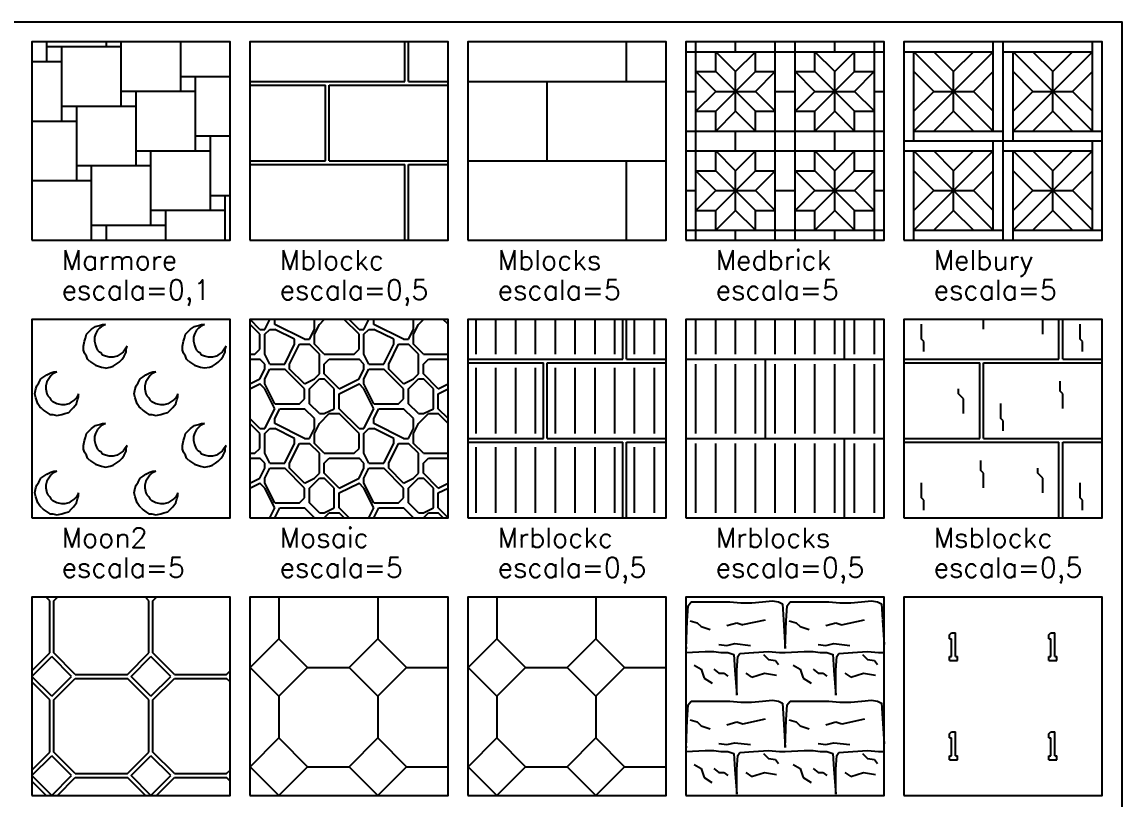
# Model space of a CAD drawing. Header units: inches. Extents: x -1 to 462, y -162 to 137.
# Drawn here: x 43.5 to 99, y -60.2 to -21 of the extents above; entities that cross this region are included whole.
import ezdxf

# ---------------------------------------------------------------- set-up
doc = ezdxf.new("R2010")
doc.units = ezdxf.units.IN
doc.header["$MEASUREMENT"] = 0
doc.layers.add('FORMATO', color=7, linetype='Continuous', plot=False)
for name, color, linetype in [('HATCH', 7, 'Continuous'), ('RECTANGLE', 7, 'Continuous'), ('TEXT', 5, 'Continuous')]:
    doc.layers.add(name, color=color, linetype=linetype)
doc.styles.add('nr', font='simplex.shx')

msp = doc.modelspace()

# ---------------------------------------------------------------- hatches: boundary and pattern name
at = {"layer": 'HATCH'}
h = msp.add_hatch(dxfattribs=at)
h.set_pattern_fill('MARMORE', color=256, scale=0.1, style=0, pattern_type=2)
h.set_pattern_definition([(0, (44, -32), (0, 12.75), [3.75, -9]), (0, (47, -31.25), (0, 12.75), [3.75, -9]), (0, (50, -30.5), (0, 12.75), [3.75, -9]), (0, (53, -29.75), (0, 12.75), [3.75, -9]), (0, (56, -29), (0, 12.75), [3.75, -9]), (0, (43.25, -29), (0, 12.75), [3.75, -9]), (0, (46.25, -28.25), (0, 12.75), [3.75, -9]), (0, (49.25, -27.5), (0, 12.75), [3.75, -9]), (0, (49.25, -27.5), (0, 12.75), [3.75, -9]), (0, (52.25, -26.75), (0, 12.75), [3.75, -9]), (0, (55.25, -26), (0, 12.75), [3.75, -9]), (0, (41.75, -23), (0, 12.75), [3.75, -9]), (0, (44.75, -22.25), (0, 12.75), [3.75, -9]), (0, (47.75, -21.5), (0, 12.75), [3.75, -9]), (0, (50.75, -20.75), (0, 12.75), [3.75, -9]), (0, (53.75, -20), (0, 12.75), [3.75, -9]), (0, (55.25, -26), (0, 12.75), [3.75, -9]), (0, (45.5, -25.25), (0, 12.75), [3.75, -9]), (0, (48.5, -24.5), (0, 12.75), [3.75, -9]), (0, (51.5, -23.75), (0, 12.75), [3.75, -9]), (90, (47, -32), (-12.75, 8e-16), [3.75, -9]), (90, (46.25, -29), (-12.75, 8e-16), [3.75, -9]), (90, (45.5, -26), (-12.75, 8e-16), [3.75, -9]), (90, (44.75, -23), (-12.75, 8e-16), [3.75, -9]), (90, (44, -20), (-12.75, 8e-16), [3.75, -9]), (90, (47, -32), (-12.75, 8e-16), [3.75, -9]), (90, (50, -31.25), (-12.75, 8e-16), [3.75, -9]), (90, (49.25, -28.25), (-12.75, 8e-16), [3.75, -9]), (90, (48.5, -25.25), (-12.75, 8e-16), [3.75, -9]), (90, (47.75, -22.25), (-12.75, 8e-16), [3.75, -9]), (90, (47, -19.25), (-12.75, 8e-16), [3.75, -9]), (90, (53, -30.5), (-12.75, 8e-16), [3.75, -9]), (90, (52.25, -27.5), (-12.75, 8e-16), [3.75, -9]), (90, (51.5, -24.5), (-12.75, 8e-16), [3.75, -9]), (90, (50.75, -21.5), (-12.75, 8e-16), [3.75, -9]), (90, (50, -18.5), (-12.75, 8e-16), [3.75, -9]), (90, (56, -29.75), (-12.75, 8e-16), [3.75, -9]), (90, (55.25, -26.75), (-12.75, 8e-16), [3.75, -9]), (90, (54.5, -23.75), (-12.75, 8e-16), [3.75, -9]), (90, (53.75, -20.75), (-12.75, 8e-16), [3.75, -9]), (90, (44, -20), (-12.75, 8e-16), [3.75, -9]), (90, (53, -17.75), (-12.75, 8e-16), [3.75, -9])])
h.paths.add_polyline_path([(44, -32), (54, -32), (54, -22), (44, -22)])
h = msp.add_hatch(dxfattribs=at)
h.set_pattern_fill('MBLOCKC', color=256, scale=0.5, style=0, pattern_type=2)
h.set_pattern_definition([(0, (55, -32), (4, 4), [7.8125, -0.1875]), (90, (55, -32), (-4, 4), [3.8125, -4.1875]), (0, (55, -28.1875), (4, 4), [7.8125, -0.1875]), (90, (62.8125, -32), (-4, 4), [3.8125, -4.1875])])
h.paths.add_polyline_path([(55, -32), (65, -32), (65, -22), (55, -22)])
h = msp.add_hatch(dxfattribs=at)
h.set_pattern_fill('MBLOCKS', color=256, scale=0.5, style=0, pattern_type=2)
h.set_pattern_definition([(0, (66, -32), (0, 4), []), (90, (66, -32), (-4, 4), [4, -4])])
h.paths.add_polyline_path([(66, -32), (76, -32), (76, -22), (66, -22)])
h = msp.add_hatch(dxfattribs=at)
h.set_pattern_fill('MEDBRICK', color=256, scale=5, style=0)
h.set_pattern_definition([(0, (77, -31.5), (5, 5), [5]), (0, (77.5, -30.5), (5, 5), [1, -2, 1, -1]), (0, (78.5, -29.5), (5, 5), [2, -1, 1, -1]), (0, (77.5, -28.5), (5, 5), [1, -2, 1, -1]), (0, (77, -27.5), (5, 5), [5]), (90, (77.5, -32), (-5, 5), [5]), (90, (78.5, -31.5), (-5, 5), [1, -2, 1, -1]), (90, (79.5, -30.5), (-5, 5), [2, -1, 1, -1]), (90, (80.5, -31.5), (-5, 5), [1, -2, 1, -1]), (90, (81.5, -32), (-5, 5), [5]), (45, (78.5, -31.5), (6e-16, 5), [1.4142, -1.4142, 1.4142, -2.8284]), (45, (77.5, -30.5), (6e-16, 5), [1.4142, -1.4142, 1.4142, -2.8284]), (45, (78.5, -30.5), (6e-16, 5), [2.8284, -4.2426]), (135, (80.5, -30.5), (-5, 6e-16), [2.8284, -4.2426]), (135, (80.5, -31.5), (-5, 6e-16), [1.4142, -1.4142, 1.4142, -2.8284]), (135, (81.5, -30.5), (-5, 6e-16), [1.4142, -1.4142, 1.4142, -2.8284])])
h.paths.add_polyline_path([(77, -32), (87, -32), (87, -22), (77, -22)])
h = msp.add_hatch(dxfattribs=at)
h.set_pattern_fill('MELBURY', color=256, scale=5, style=0)
h.set_pattern_definition([(0, (88, -32), (5, 5), [5, 0]), (0, (88.5, -31.5), (5, 5), [4.5, -0.5]), (0, (88, -27.5), (5, 5), [4.5, -0.5]), (0, (89.5, -29.5), (5, 5), [2, -3]), (45, (88.5, -31.5), (6e-16, 5), [5.6569, -1.4142]), (45, (89.5, -31.5), (6e-16, 5), [1.4142, -1.4142, 1.4142, -2.8284]), (45, (88.5, -30.5), (6e-16, 5), [1.4142, -1.4142, 1.4142, -2.8284]), (90, (88, -32), (-5, 5), [5, 0]), (90, (88.5, -32), (-5, 5), [4.5, -0.5]), (90, (92.5, -31.5), (-5, 5), [4.5, -0.5]), (90, (90.5, -30.5), (-5, 5), [2, -3]), (135, (92.5, -31.5), (6e-16, 5), [5.6569, -1.4142]), (135, (91.5, -31.5), (6e-16, 5), [1.4142, -1.4142, 1.4142, -2.8284]), (135, (92.5, -30.5), (6e-16, 5), [1.4142, -1.4142, 1.4142, -2.8284])])
h.paths.add_polyline_path([(88, -32), (98, -32), (98, -22), (88, -22)])
h = msp.add_hatch(dxfattribs=at)
h.set_pattern_fill('MOON2', color=256, scale=5, style=0, pattern_type=2)
h.set_pattern_definition([(135, (44.5, -45.5), (-5, 0), [0.1414, -6.9296]), (123.69, (44.4, -45.4), (-5, 5), [0.1803, -17.8475]), (108.435, (44.3, -45.25), (-5, 10), [0.1581, -15.6533]), (108.435, (44.25, -45.1), (-5, 10), [0.1581, -15.6533]), (104.036, (44.2, -44.95), (-4.99999, 15), [0.20616, -20.4094]), (78.69, (44.15, -44.75), (-2e-06, 5), [0.25495, -25.24014]), (71.565, (44.2, -44.5), (-6e-06, 5), [0.1581, -15.6533]), (56.31, (44.25, -44.35), (5, 10), [0.1803, -17.8475]), (63.435, (44.35, -44.2), (2e-06, 5), [0.2236, -10.9567]), (33.69, (44.45, -44), (5, 5), [0.1803, -17.8475]), (33.69, (44.6, -43.9), (5, 5), [0.1803, -17.8475]), (26.565, (44.75, -43.8), (5, 5), [0.2236, -10.9567]), (18.435, (44.95, -43.7), (10, 5), [0.1581, -15.6533]), (0, (45.1, -43.65), (5, 5), [0.15, -4.85]), (206.565, (45.25, -43.65), (-5, -5), [0.2236, -10.9567]), (225, (45.05, -43.75), (-6e-16, -5), [0.1414, -6.9296]), (236.31, (44.95, -43.85), (-5, -10), [0.1803, -17.8475]), (236.31, (44.85, -44), (-5, -10), [0.1803, -17.8475]), (255.964, (44.75, -44.15), (5e-06, -5), [0.20616, -20.4094]), (270, (44.7, -44.35), (5, -5), [0.15, -4.85]), (281.31, (44.7, -44.5), (4.99999, -20), [0.25495, -25.24014]), (296.565, (44.75, -44.75), (5, -5), [0.1118, -11.0685]), (315, (44.8, -44.85), (5, -1e-15), [0.1414, -6.9296]), (296.565, (44.9, -44.95), (5, -5), [0.1118, -11.0685]), (135, (45.05, -45.15), (-5, 0), [0.1414, -6.9296]), (153.435, (45.15, -45.2), (-5, 2e-06), [0.1118, -11.0685]), (153.435, (45.25, -45.25), (-5, 2e-06), [0.1118, -11.0685]), (168.69, (45.5, -45.3), (-5, -2e-06), [0.25495, -25.24014]), (180, (45.65, -45.3), (-5, -5), [0.15, -4.85]), (194.036, (45.85, -45.25), (-15, -4.99999), [0.20615, -20.4094]), (213.69, (46, -45.15), (-5, -5), [0.1803, -17.8475]), (213.69, (46.15, -45.05), (-5, -5), [0.1803, -17.8475]), (225, (46.25, -44.95), (-6e-16, -5), [0.1414, -6.9296]), (243.435, (46.35, -44.75), (-2e-06, -5), [0.2236, -10.9567]), (90, (46.35, -44.9), (-5, 5), [0.15, -4.85]), (71.565, (46.3, -45.05), (-6e-06, 5), [0.1581, -15.6533]), (75.964, (46.25, -45.25), (-5e-06, 5), [0.20616, -20.4094]), (53.13, (46.1, -45.45), (10, 15), [0.25, -24.75]), (45, (46, -45.55), (0, 5), [0.1414, -6.9296]), (45, (45.85, -45.7), (0, 5), [0.2121, -6.8589]), (14.036, (45.65, -45.75), (15, 4.99999), [0.20615, -20.4094]), (18.435, (45.5, -45.8), (10, 5), [0.1581, -15.6533]), (11.31, (45.25, -45.85), (20.000004, 4.99999), [0.25495, -25.24014]), (345.964, (45.05, -45.8), (5, 5e-06), [0.20616, -20.4094]), (0, (44.9, -45.8), (5, 5), [0.15, -4.85]), (326.31, (44.75, -45.7), (10, -5), [0.1803, -17.8475]), (326.31, (44.6, -45.6), (10, -5), [0.1803, -17.8475]), (315, (44.5, -45.5), (5, -1e-15), [0.1414, -6.9296]), (326.31, (46.9, -43.1), (10, -5), [0.1803, -17.8475]), (326.31, (47.05, -43.2), (10, -5), [0.1803, -17.8475]), (341.565, (47.2, -43.3), (5, 6e-06), [0.1581, -15.6533]), (341.565, (47.35, -43.35), (5, 6e-06), [0.1581, -15.6533]), (345.964, (47.5, -43.4), (5, 5e-06), [0.20616, -20.4094]), (11.31, (47.7, -43.45), (20, 4.99999), [0.25495, -25.24014]), (18.435, (47.95, -43.4), (10, 5), [0.1581, -15.6533]), (33.69, (48.1, -43.35), (5, 5), [0.1803, -17.8475]), (33.69, (48.25, -43.25), (5, 5), [0.1803, -17.8475]), (45, (48.4, -43.15), (0, 5), [0.2121, -6.859]), (56.31, (48.55, -43), (5, 10), [0.1803, -17.8475]), (63.435, (48.65, -42.85), (2e-06, 5), [0.2236, -10.9567]), (90, (48.75, -42.65), (-5, 5), [0.15, -4.85]), (71.565, (48.75, -42.5), (-6e-06, 5), [0.1581, -15.6533]), (236.31, (48.8, -42.35), (-5, -10), [0.1803, -17.8475]), (236.31, (48.7, -42.5), (-5, -10), [0.1803, -17.8475]), (213.69, (48.6, -42.65), (-5, -5), [0.1803, -17.8475]), (213.69, (48.45, -42.75), (-5, -5), [0.1803, -17.8475]), (194.036, (48.3, -42.85), (-15, -4.99999), [0.20615, -20.4094]), (180, (48.1, -42.9), (-5, -5), [0.2, -4.8]), (165.964, (47.9, -42.9), (-5, -5e-06), [0.20616, -20.4094]), (161.565, (47.7, -42.85), (-5, -6e-06), [0.1581, -15.6533]), (116.565, (47.55, -42.8), (-5, 5), [0.1118, -11.0685]), (153.435, (47.5, -42.7), (-5, 2e-06), [0.1118, -11.0685]), (315, (47.3, -42.55), (5, -1e-15), [0.1414, -6.9296]), (296.565, (47.25, -42.45), (5, -5), [0.1118, -11.0685]), (288.435, (47.2, -42.3), (5, -10), [0.1581, -15.6533]), (284.036, (47.15, -42.1), (4.99999, -15), [0.20616, -20.4094]), (270, (47.15, -41.9), (5, -5), [0.2, -4.8]), (251.565, (47.2, -41.75), (6e-06, -5), [0.1581, -15.6533]), (243.435, (47.3, -41.55), (-2e-06, -5), [0.2236, -10.9567]), (225, (47.4, -41.45), (-6e-16, -5), [0.1414, -6.9296]), (225, (47.5, -41.35), (-6e-16, -5), [0.1414, -6.9296]), (206.565, (47.7, -41.25), (-5, -5), [0.2236, -10.9567]), (0, (47.55, -41.25), (5, 5), [0.15, -4.85]), (18.435, (47.4, -41.3), (10, 5), [0.1581, -15.6533]), (14.036, (47.2, -41.35), (15, 4.99999), [0.20615, -20.4094]), (36.87, (47, -41.5), (5, 5), [0.25, -24.75]), (45, (46.9, -41.6), (0, 5), [0.1414, -6.9296]), (45, (46.75, -41.75), (0, 5), [0.2121, -6.859]), (75.964, (46.7, -41.95), (-5e-06, 5), [0.20616, -20.4094]), (71.565, (46.65, -42.1), (-6e-06, 5), [0.1581, -15.6533]), (78.69, (46.6, -42.35), (-2e-06, 5), [0.25495, -25.24014]), (90, (46.6, -42.55), (-5, 5), [0.2, -4.8]), (108.435, (46.65, -42.7), (-5, 10), [0.1581, -15.6533]), (123.69, (46.75, -42.85), (-5, 5), [0.1803, -17.8475]), (108.435, (46.8, -43), (-5, 10), [0.1581, -15.6533]), (135, (46.9, -43.1), (-5, 0), [0.1414, -6.9296])])
h.paths.add_polyline_path([(44, -46), (54, -46), (54, -36), (44, -36)])
h = msp.add_hatch(dxfattribs=at)
h.set_pattern_fill('MOSAIC', color=256, scale=5, style=0)
h.set_pattern_definition([(0, (58.5, -45.75), (5, 5), [0.25, -0.25, 0.5, -4]), (0, (56.5, -45.5), (5, 5), [1.25, -3.75]), (0, (56.25, -45.25), (5, 5), [1.25, -3.75]), (0, (58.5, -44), (5, 5), [0.25, -4.75]), (0, (56, -43.5), (5, 5), [0.75, -4.25]), (0, (56, -43.25), (5, 5), [0.75, -4.25]), (0, (59, -43), (5, 5), [1.5, -3.5]), (0, (58.75, -42.75), (5, 5), [1.5, -3.5]), (0, (57.5, -42.25), (5, 5), [0.5, -4.5]), (0, (57.75, -42), (5, 5), [0.25, -4.75]), (0, (55.5, -41.5), (5, 5), [0.25, -0.25, 0.25, -4.25]), (90, (55.5, -42.5), (-5, 5), [0.75, -4.25]), (90, (55.75, -44.25), (-5, 5), [0.25, -0.5, 0.25, -0.5, 1, -2.5]), (90, (56.25, -41.25), (-5, 5), [0.25, -4.75]), (90, (57, -43.5), (-5, 5), [0.25, -4.75]), (90, (57.25, -42.25), (-5, 5), [0.25, -4.75]), (90, (57.75, -45), (-5, 5), [0.5, -4.5]), (90, (58, -45.25), (-5, 5), [0.75, -4.25]), (90, (58.25, -42.25), (-5, 5), [0.5, -0.25, 0.5, -3.75]), (90, (58.5, -43.75), (-5, 5), [1, -4]), (90, (58.75, -43.75), (-5, 5), [0.5, -4.5]), (90, (59.25, -45.5), (-5, 5), [1, -4]), (90, (59.5, -45.5), (-5, 5), [0.75, -4.25]), (45, (57.5, -45.25), (6e-16, 5), [0.3536, -6.7175]), (45, (58.25, -44), (6e-16, 5), [0.3536, -6.7175]), (45, (58.75, -43.25), (6e-16, 5), [0.3536, -6.7175]), (45, (55.25, -42.75), (6e-16, 5), [0.3536, -6.7175]), (45, (55.75, -41.75), (6e-16, 5), [0.3536, -6.7175]), (45, (58, -44.5), (6e-16, 5), [0.7071, -6.364]), (45, (58.5, -41.25), (6e-16, 5), [0.7071, -6.364]), (135, (58.25, -46), (-5, 6e-16), [0.7071, -6.364]), (135, (58.5, -45.75), (-5, 6e-16), [0.7071, -6.364]), (135, (59.25, -44.5), (-5, 6e-16), [0.7071, -6.364]), (135, (58.5, -42.75), (-5, 6e-16), [0.7071, -6.364]), (135, (58.75, -42.75), (-5, 6e-16), [0.7071, -6.364]), (135, (57.75, -44.25), (-5, 6e-16), [1.0607, -6.0104]), (135, (59.5, -44.5), (-5, 6e-16), [1.0607, -6.0104]), (135, (57.75, -44.5), (-5, 6e-16), [1.4142, -5.6569]), (135, (55.5, -41.5), (-5, 6e-16), [1.4142, -5.6569]), (135, (55.5, -41.75), (-5, 6e-16), [1.4142, -5.6569]), (135, (55.75, -44.5), (-5, 6e-16), [0.3536, -6.7175]), (135, (55.75, -43.25), (-5, 6e-16), [0.3536, -6.7175]), (26.565, (58.75, -45.75), (5, 2e-09), [0.559, -10.6213]), (26.565, (57.75, -44.25), (5, 2e-09), [0.559, -10.6213]), (26.565, (59.5, -44.75), (5, 2e-09), [1.118, -10.0623]), (26.565, (59.5, -44.5), (5, 2e-09), [1.118, -10.0623]), (63.435, (58, -42), (3e-10, 5), [0.559, -5.59, 1.118, -3.91334]), (63.435, (55.5, -44), (3e-10, 5), [0.559, -10.6213]), (63.435, (56.25, -46), (3e-10, 5), [0.559, -10.6213]), (63.435, (55.75, -44), (3e-10, 5), [0.559, -10.6213]), (63.435, (58.25, -41.75), (3e-10, 5), [0.559, -10.6213]), (63.435, (58, -42), (3e-10, 5), [0.559, -10.6213]), (63.435, (57, -43.25), (3e-10, 5), [1.118, -10.0623]), (63.435, (56.75, -43.25), (3e-10, 5), [1.118, -10.0623]), (116.565, (56, -43.25), (-2e-09, 5), [0.559, -10.6213]), (116.565, (56.25, -45.5), (-2e-09, 5), [1.118, -10.0623]), (116.565, (56.25, -45.25), (-2e-09, 5), [1.118, -10.0623]), (153.435, (57.25, -42), (-5, 3e-10), [1.118, -10.0623]), (153.435, (57.75, -42), (-5, 3e-10), [1.677, -9.5033])])
h.paths.add_polyline_path([(55, -46), (65, -46), (65, -36), (55, -36)])
h = msp.add_hatch(dxfattribs=at)
h.set_pattern_fill('MRBLOCKC', color=256, scale=0.5, style=0, pattern_type=2)
h.set_pattern_definition([(0, (66, -46), (4, 4), [7.8125, -0.1875]), (90, (66, -46), (-4, 4), [3.8125, -4.1875]), (0, (66, -42.1875), (4, 4), [7.8125, -0.1875]), (90, (73.8125, -46), (-4, 4), [3.8125, -4.1875]), (90, (66.406, -45.75), (-8, 5e-16), [3.3125, -4.6875]), (90, (67.406, -45.75), (-8, 5e-16), [3.3125, -4.6875]), (90, (68.406, -45.75), (-8, 5e-16), [3.3125, -4.6875]), (90, (69.406, -45.75), (-8, 5e-16), [3.3125, -4.6875]), (90, (70.406, -45.75), (-8, 5e-16), [3.3125, -4.6875]), (90, (71.406, -45.75), (-8, 5e-16), [3.3125, -4.6875]), (90, (72.406, -45.75), (-8, 5e-16), [3.3125, -4.6875]), (90, (73.406, -45.75), (-8, 5e-16), [3.3125, -4.6875]), (90, (70.406, -41.75), (-8, 5e-16), [3.3125, -4.6875]), (90, (71.406, -41.75), (-8, 5e-16), [3.3125, -4.6875]), (90, (72.406, -41.75), (-8, 5e-16), [3.3125, -4.6875]), (90, (73.406, -41.75), (-8, 5e-16), [3.3125, -4.6875]), (90, (74.406, -41.75), (-8, 5e-16), [3.3125, -4.6875]), (90, (75.406, -41.75), (-8, 5e-16), [3.3125, -4.6875]), (90, (76.406, -41.75), (-8, 5e-16), [3.3125, -4.6875]), (90, (77.406, -41.75), (-8, 5e-16), [3.3125, -4.6875])])
h.paths.add_polyline_path([(66, -46), (76, -46), (76, -36), (66, -36)])
h = msp.add_hatch(dxfattribs=at)
h.set_pattern_fill('MRBLOCKS', color=256, scale=0.5, style=0, pattern_type=2)
h.set_pattern_definition([(0, (77, -46), (0, 4), []), (90, (77, -46), (-4, 4), [4, -4]), (90, (77.5, -45.75), (-8, 5e-16), [3.5, -4.5]), (90, (78.5, -45.75), (-8, 5e-16), [3.5, -4.5]), (90, (79.5, -45.75), (-8, 5e-16), [3.5, -4.5]), (90, (80.5, -45.75), (-8, 5e-16), [3.5, -4.5]), (90, (81.5, -45.75), (-8, 5e-16), [3.5, -4.5]), (90, (82.5, -45.75), (-8, 5e-16), [3.5, -4.5]), (90, (83.5, -45.75), (-8, 5e-16), [3.5, -4.5]), (90, (84.5, -45.75), (-8, 5e-16), [3.5, -4.5]), (90, (81.5, -41.75), (-8, 5e-16), [3.5, -4.5]), (90, (82.5, -41.75), (-8, 5e-16), [3.5, -4.5]), (90, (83.5, -41.75), (-8, 5e-16), [3.5, -4.5]), (90, (84.5, -41.75), (-8, 5e-16), [3.5, -4.5]), (90, (85.5, -41.75), (-8, 5e-16), [3.5, -4.5]), (90, (86.5, -41.75), (-8, 5e-16), [3.5, -4.5]), (90, (87.5, -41.75), (-8, 5e-16), [3.5, -4.5]), (90, (88.5, -41.75), (-8, 5e-16), [3.5, -4.5])])
h.paths.add_polyline_path([(77, -46), (87, -46), (87, -36), (77, -36)])
h = msp.add_hatch(dxfattribs=at)
h.set_pattern_fill('MSBLOCKC', color=256, scale=0.5, style=0, pattern_type=2)
h.set_pattern_definition([(0, (88, -46), (4, 4), [7.8125, -0.1875]), (90, (88, -46), (-4, 4), [3.8125, -4.1875]), (0, (88, -42.1875), (4, 4), [7.8125, -0.1875]), (90, (95.8125, -46), (-4, 4), [3.8125, -4.1875]), (90, (89, -45.625), (-8, 8), [0.5, -15.5]), (135, (89, -45.125), (-16, 2e-15), [0.177, -11.137]), (90, (88.875, -45), (-8, 8), [0.75, -15.25]), (90, (92, -44.5), (-8, 8), [0.75, -15.25]), (135, (92, -43.75), (-16, 2e-15), [0.177, -11.137]), (90, (91.875, -43.625), (-8, 8), [0.5, -15.5]), (90, (95, -44.75), (-8, 8), [0.75, -15.25]), (135, (95, -44), (-16, 2e-15), [0.3536, -10.96]), (90, (94.75, -43.75), (-8, 8), [0.25, -15.75]), (90, (97, -45.625), (-8, 8), [0.5, -15.5]), (135, (97, -45.125), (-16, 2e-15), [0.177, -11.137]), (90, (96.875, -45), (-8, 8), [0.75, -15.25]), (90, (100, -44.5), (-8, 8), [0.75, -15.25]), (135, (100, -43.75), (-16, 2e-15), [0.177, -11.137]), (90, (99.875, -43.625), (-8, 8), [0.5, -15.5]), (90, (103, -44.75), (-8, 8), [0.75, -15.25]), (135, (103, -44), (-16, 2e-15), [0.3536, -10.96]), (90, (102.75, -43.75), (-8, 8), [0.25, -15.75]), (90, (93, -41.625), (-8, 8), [0.5, -15.5]), (135, (93, -41.125), (-16, 2e-15), [0.177, -11.137]), (90, (92.875, -41), (-8, 8), [0.75, -15.25]), (90, (96, -40.5), (-8, 8), [0.75, -15.25]), (135, (96, -39.75), (-16, 2e-15), [0.177, -11.137]), (90, (95.875, -39.625), (-8, 8), [0.5, -15.5]), (90, (99, -40.75), (-8, 8), [0.75, -15.25]), (135, (99, -40), (-16, 2e-15), [0.3536, -10.96]), (90, (98.75, -39.75), (-8, 8), [0.25, -15.75]), (90, (101, -41.625), (-8, 8), [0.5, -15.5]), (135, (101, -41.125), (-16, 2e-15), [0.177, -11.137]), (90, (100.875, -41), (-8, 8), [0.75, -15.25]), (90, (104, -40.5), (-8, 8), [0.75, -15.25]), (135, (104, -39.75), (-16, 2e-15), [0.177, -11.137]), (90, (103.875, -39.625), (-8, 8), [0.5, -15.5]), (90, (107, -40.75), (-8, 8), [0.75, -15.25]), (135, (107, -40), (-16, 2e-15), [0.3536, -10.96]), (90, (106.75, -39.75), (-8, 8), [0.25, -15.75])])
h.paths.add_polyline_path([(88, -46), (98, -46), (98, -36), (88, -36)])
h = msp.add_hatch(dxfattribs=at)
h.set_pattern_fill('OCTA-DOT', color=256, scale=5, style=0)
h.set_pattern_definition([(0, (46.183, -58.9), (5, 5), [2.634, -2.366]), (0, (46.183, -54.1), (5, 5), [2.634, -2.366]), (90, (45.1, -57.817), (-5, 5), [2.634, -2.366]), (90, (49.9, -57.817), (-5, 5), [2.634, -2.366]), (45, (48.817, -58.9), (6e-16, 5), [1.5315, -5.5396]), (45, (45.1, -55.183), (6e-16, 5), [1.5315, -5.5396]), (135, (49.9, -55.183), (-5, 6e-16), [1.5315, -5.5396]), (135, (46.183, -58.9), (-5, 6e-16), [1.5315, -5.5396]), (45, (49, -59), (6e-16, 5), [1.4142, -5.6569]), (45, (45, -55), (6e-16, 5), [1.4142, -5.6569]), (135, (45, -55), (-5, 6e-16), [1.4142, -5.6569]), (135, (46, -59), (-5, 6e-16), [1.4142, -5.6569])])
h.paths.add_polyline_path([(44, -60), (54, -60), (54, -50), (44, -50)])
h = msp.add_hatch(dxfattribs=at)
h.set_pattern_fill('OCTAGON', color=256, scale=5, style=0, pattern_type=2)
h.set_pattern_definition([(315, (56.45, -57.1), (5, -1e-15), [2.0506, -5.0205]), (0, (57.9, -58.55), (5, 5), [2.1, -2.9]), (45, (60, -58.55), (0, 5), [2.0506, -5.0205]), (135, (61.45, -55), (-5, 0), [2.0506, -5.0205]), (225, (57.9, -53.55), (-6e-16, -5), [2.0506, -5.0205]), (270, (56.45, -55), (5, -5), [2.1, -2.9])])
h.paths.add_polyline_path([(55, -60), (65, -60), (65, -50), (55, -50)])
h = msp.add_hatch(dxfattribs=at)
h.set_pattern_fill('OCTAGON', color=256, scale=5, style=0, pattern_type=2)
h.set_pattern_definition([(315, (67.45, -57.1), (5, -1e-15), [2.0506, -5.0205]), (0, (68.9, -58.55), (5, 5), [2.1, -2.9]), (45, (71, -58.55), (0, 5), [2.0506, -5.0205]), (135, (72.45, -55), (-5, 0), [2.0506, -5.0205]), (225, (68.9, -53.55), (-6e-16, -5), [2.0506, -5.0205]), (270, (67.45, -55), (5, -5), [2.1, -2.9])])
h.paths.add_polyline_path([(66, -60), (76, -60), (76, -50), (66, -50)])
h = msp.add_hatch(dxfattribs=at)
h.set_pattern_fill('OLDBRIK1', color=256, scale=5, style=0, pattern_type=2)
h.set_pattern_definition([(306.87, (81.5, -58.2), (5, -5), [0.25, -24.75]), (351.87, (81.15, -58.15), (4.999997, -1e-06), [0.35356, -35.0018]), (315, (80.9, -57.9), (5, -1e-15), [0.3536, -6.7175]), (350.538, (80.95, -58.85), (5, 2e-06), [0.6083, -29.80553]), (17.1027, (80.3, -59.05), (15.000004, 4.99999), [0.68007, -67.32728]), (326.31, (80, -58.85), (10, -5), [0.36056, -17.6672]), (323.13, (78.9, -58.85), (15, -10), [0.25, -24.75]), (0, (78.65, -58.85), (5, 5), [0.25, -4.75]), (321.34, (78.4, -58.65), (20, -14.999995), [0.32016, -31.69546]), (327.9946, (77.9, -59.1), (24.999995, -15.000006), [0.4717, -46.6982]), (288.435, (77.75, -58.65), (5, -10), [0.4743, -15.33704]), (330.255, (77.4, -58.45), (9.999998, -5.000002), [0.4031, -39.90817]), (352.875, (79.45, -57.35), (5, 3e-06), [0.80622, -39.50507]), (14.036, (79.05, -57.45), (15, 4.99999), [0.4123, -20.2032]), (352.875, (78.65, -57.4), (5, 3e-06), [0.4031, -39.90817]), (12.2648, (79.85, -56.4), (44.9999975, 10.0000214), [1.17686, -116.50916]), (341.565, (79.55, -56.3), (5, 6e-06), [0.3162, -15.4952]), (16.699, (79.05, -56.45), (15.000005, 4.99999), [0.522, -51.6795]), (341.565, (77.75, -56.5), (5, 6e-06), [0.4743, -15.337]), (315, (77.55, -56.3), (5, -1e-15), [0.2828, -6.7882]), (344.0546, (77.2, -56.2), (20, -5), [0.364, -36.03654]), (0, (81.7, -57.8), (5, 5), [0.3, -4.7]), (354.8056, (81.15, -57.75), (5, 4e-06), [0.55227, -54.67453]), (3.814, (80.4, -57.8), (69.999997, 5.000031), [0.75167, -74.41482]), (4.0856, (79.7, -57.85), (65.000001, 4.999981), [0.7018, -69.47656]), (56.31, (79.6, -58), (5, 10), [0.1803, -17.8475]), (85.9144, (79.55, -58.7), (-1e-06, 5.000001), [0.7018, -69.47656]), (90, (79.55, -59.95), (-5, 5), [1.25, -3.75]), (274.5739, (79.45, -58.7), (4.99998, -60.000004), [1.254, -124.14537]), (273.5763, (79.4, -57.9), (4.999954, -75.000003), [0.80156, -79.35453]), (341.565, (79.1, -57.8), (5, 6e-06), [0.3162, -15.4952]), (0, (78.75, -57.8), (5, 5), [0.35, -4.65]), (351.87, (78.4, -57.75), (4.999997, -1e-06), [0.35356, -35.0018]), (0, (77.95, -57.75), (5, 5), [0.45, -4.55]), (3.0128, (77, -57.8), (90, 5.0000205), [0.95132, -94.18017]), (273.9452, (81.9, -56.15), (5.0000167, -70.0000004), [1.45345, -143.89097]), (273.5763, (81.85, -55.35), (4.999954, -75.000003), [0.80156, -79.35453]), (333.435, (81.65, -55.25), (5, -2e-06), [0.2236, -10.9567]), (350.538, (81.35, -55.2), (5, 2e-06), [0.30414, -30.1097]), (5.7106, (80.85, -55.25), (44.999997, 5.000007), [0.5025, -49.7469]), (5.1944, (80.3, -55.3), (50.000003, 4.999976), [0.55227, -54.67453]), (0, (79.75, -55.3), (5, 5), [0.55, -4.45]), (354.8056, (79.2, -55.25), (5, 4e-06), [0.55227, -54.67453]), (0, (78.2, -55.25), (5, 5), [1, -4]), (0, (77.25, -55.25), (5, 5), [0.95, -4.05]), (53.13, (77.1, -55.45), (10, 15), [0.25, -24.75]), (86.186, (77.05, -56.2), (2e-06, 4.999999), [0.75167, -74.41482]), (87.9546, (77, -57.6), (-3e-06, 5.0000008), [1.4009, -138.68837])])
h.paths.add_polyline_path([(77, -60), (87, -60), (87, -50), (77, -50)])
h = msp.add_hatch(dxfattribs=at)
h.set_pattern_fill('ONE', color=256, scale=5, style=0)
h.set_pattern_definition([(0, (90.3, -58.2), (5, 5), [0.4, -4.6]), (0, (90.3, -58), (5, 5), [0.1, -0.2, 0.1, -4.6]), (0, (90.3, -57.1), (5, 5), [0.1, -4.9]), (0, (90.4, -56.8), (5, 5), [0.2, -4.8]), (90, (90.3, -58.2), (-5, 5), [0.2, -0.9, 0.2, -3.7]), (90, (90.4, -58), (-5, 5), [0.9, -4.1]), (90, (90.6, -58), (-5, 5), [1.2, -3.8]), (90, (90.7, -58.2), (-5, 5), [0.2, -4.8]), (45, (90.3, -56.9), (6e-16, 5), [0.1414, -6.9296])])
h.paths.add_polyline_path([(88, -60), (98, -60), (98, -50), (88, -50)])

# ---------------------------------------------------------------- linework, layer by layer
at = {"layer": 'FORMATO'}
msp.add_lwpolyline([(-1, -162), (99, -162), (99, -21), (-1, -21)], close=True, dxfattribs=at)
at = {"layer": 'RECTANGLE'}
for points in [[(44, -32), (54, -32), (54, -22), (44, -22)], [(55, -32), (65, -32), (65, -22), (55, -22)], [(66, -32), (76, -32), (76, -22), (66, -22)], [(77, -32), (87, -32), (87, -22), (77, -22)], [(88, -32), (98, -32), (98, -22), (88, -22)], [(44, -46), (54, -46), (54, -36), (44, -36)], [(55, -46), (65, -46), (65, -36), (55, -36)], [(66, -46), (76, -46), (76, -36), (66, -36)], [(77, -46), (87, -46), (87, -36), (77, -36)], [(88, -46), (98, -46), (98, -36), (88, -36)], [(44, -60), (54, -60), (54, -50), (44, -50)], [(55, -60), (65, -60), (65, -50), (55, -50)], [(66, -60), (76, -60), (76, -50), (66, -50)], [(77, -60), (87, -60), (87, -50), (77, -50)], [(88, -60), (98, -60), (98, -50), (88, -50)]]:
    msp.add_lwpolyline(points, close=True, dxfattribs=at)

# ---------------------------------------------------------------- texts
at = {"layer": 'TEXT', "style": 'nr'}
for s, p in [('Marmore', (45.5, -33.5)), ('Mblockc', (56.5, -33.5)), ('Mblocks', (67.5, -33.5)), ('Medbrick', (78.5, -33.5)), ('Melbury', (89.5, -33.5)), ('escala=0,1', (45.5, -35)), ('escala=0,5', (56.5, -35)), ('escala=5', (67.5, -35)), ('escala=5', (78.5, -35)), ('escala=5', (89.5, -35)), ('Moon2', (45.5, -47.5)), ('Mosaic', (56.5, -47.5)), ('Mrblockc', (67.5, -47.5)), ('Mrblocks', (78.5, -47.5)), ('Msblockc', (89.5, -47.5)), ('escala=5', (45.5, -49)), ('escala=5', (56.5, -49)), ('escala=0,5', (67.5, -49)), ('escala=0,5', (78.5, -49)), ('escala=0,5', (89.5, -49))]:
    msp.add_text(s, height=1, dxfattribs=at).set_placement(p)

doc.saveas('drawing.dxf')
